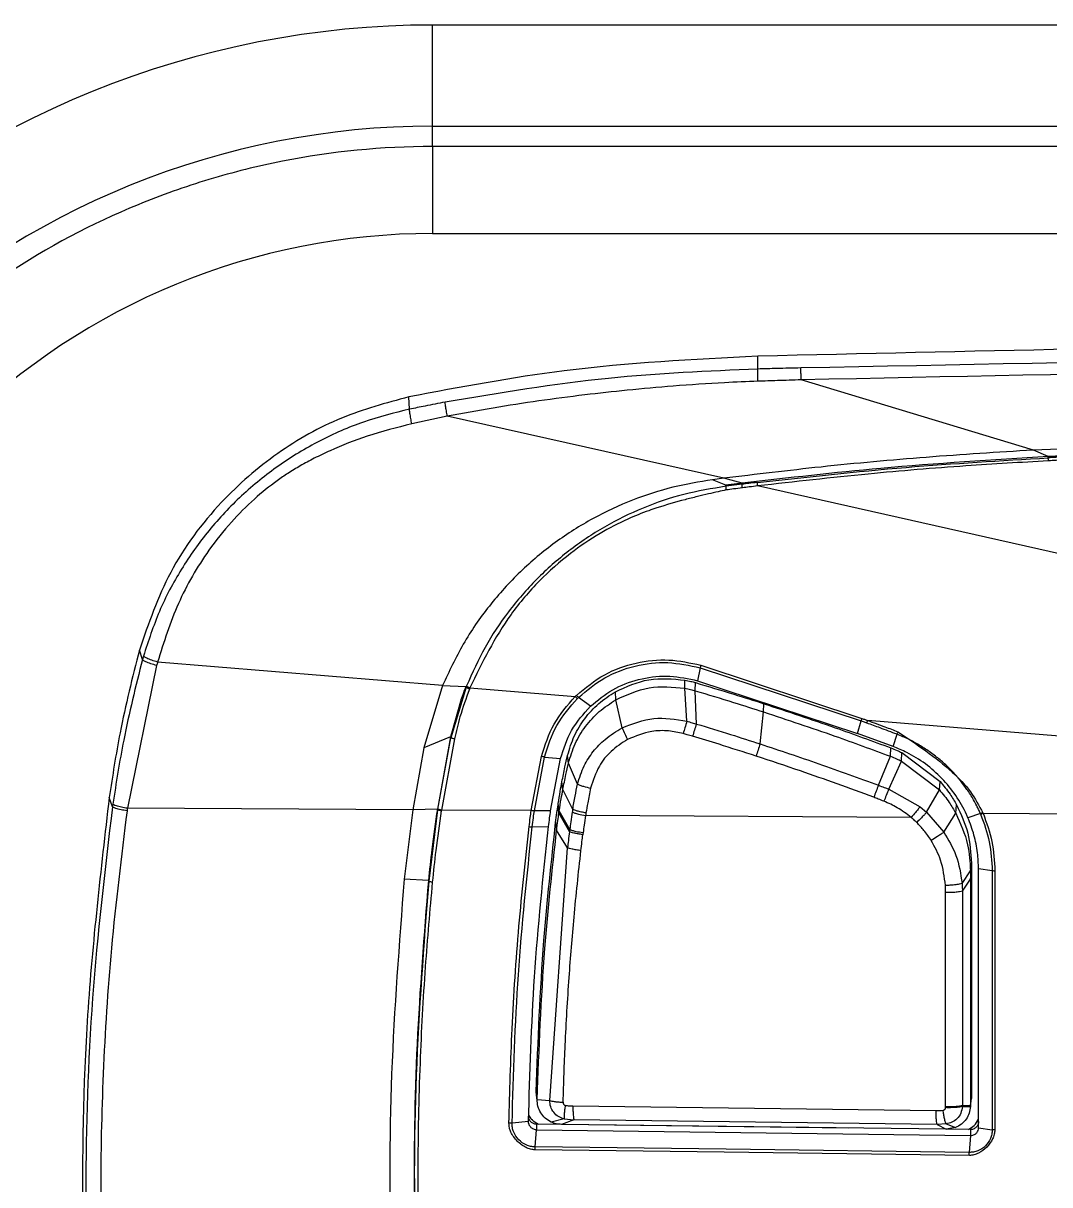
# Model space of a CAD drawing. Extents: x 409 to 498, y 628 to 778.
# Drawn here: x 448.057 to 450.586, y 648.216 to 651.077 of the extents above; entities that cross this region are included whole.
import ezdxf

# ---------------------------------------------------------------- set-up
doc = ezdxf.new("R2010")
doc.units = 0
doc.header["$MEASUREMENT"] = 0
doc.layers.add('1', color=4, linetype='Continuous')
doc.layers.add('GEOMETRY', color=4, linetype='Continuous', lineweight=25)

# ---------------------------------------------------------------- blocks, each defined once
blk = doc.blocks.new('2026_PULSE')
at = {"layer": 'GEOMETRY'}
for p, q in [((48.9714, 6.1118), (40.4886, 6.1118)), ((40.4886, 5.8628), (40.4886, 6.1118)), ((40.4886, 5.8628), (48.9714, 5.8628)), ((40.4886, 5.8126), (40.4886, 5.8628)), ((48.9714, 5.8126), (40.4886, 5.8126)), ((40.4886, 5.8126), (40.4886, 5.5983)), ((40.4886, 5.5983), (48.9714, 5.5983)), ((41.2901, 5.2647), (41.2898, 5.2964)), ((41.9688, 5.065), (41.3967, 5.238)), ((40.4318, 5.1657), (40.4301, 5.196)), ((40.5249, 5.1486), (40.4376, 5.1296)), ((41.2058, 4.9956), (40.5249, 5.1486)), ((42.3291, 5.0782), (41.9688, 5.065)), ((42.0056, 5.049), (41.9688, 5.065)), ((42.0056, 5.046), (42.0056, 5.049)), ((41.2058, 4.9956), (41.1785, 4.9921)), ((41.2115, 4.9785), (41.1785, 4.9921)), ((41.2512, 4.9835), (41.2058, 4.9956)), ((41.2512, 4.9834), (41.2115, 4.9785)), ((41.2116, 4.976), (41.2115, 4.9785)), ((41.2513, 4.9809), (41.2116, 4.976)), ((41.2513, 4.9809), (41.2512, 4.9834)), ((42.4669, 4.7121), (41.2895, 4.9767)), ((39.7739, 4.5492), (39.7661, 4.5727)), ((39.8088, 4.5346), (39.7367, 4.183)), ((40.5134, 4.4851), (39.8111, 4.5429)), ((41.1479, 4.5288), (41.141, 4.4971)), ((41.1479, 4.5288), (41.5444, 4.3979)), ((41.1496, 4.5353), (41.5465, 4.4042)), ((41.1099, 4.4786), (41.1103, 4.4986)), ((41.1332, 4.4994), (41.141, 4.4971)), ((41.1355, 4.4724), (41.1361, 4.4924)), ((41.141, 4.4971), (41.5355, 4.3674)), ((40.5134, 4.4851), (40.4667, 4.3319)), ((40.5134, 4.4851), (40.5705, 4.4829)), ((40.5711, 4.481), (40.5336, 4.3568)), ((40.5705, 4.4829), (40.5711, 4.481)), ((40.5808, 4.4796), (40.84, 4.4583)), ((40.94, 4.4501), (40.9389, 4.4698)), ((41.1152, 4.3974), (41.1099, 4.4786)), ((41.1387, 4.3904), (41.1355, 4.4724)), ((40.5571, 4.4463), (40.5349, 4.3672)), ((40.8456, 4.4533), (40.8483, 4.456)), ((40.8775, 4.4341), (40.8482, 4.456)), ((40.9558, 4.381), (40.94, 4.4501)), ((41.3042, 4.4201), (41.3049, 4.4404)), ((41.2959, 4.3414), (41.3042, 4.4201)), ((41.5355, 4.3674), (41.5444, 4.3979)), ((42.1227, 4.3528), (41.5606, 4.399)), ((40.533, 4.3586), (40.4667, 4.3319)), ((40.533, 4.3586), (40.5004, 4.181)), ((40.5013, 4.1811), (40.5336, 4.3568)), ((40.5425, 4.3537), (40.5102, 4.1784)), ((40.5336, 4.3568), (40.533, 4.3586)), ((41.6237, 4.335), (41.5355, 4.3674)), ((41.6237, 4.335), (41.633, 4.3652)), ((40.4667, 4.3319), (40.4397, 4.1788)), ((41.6168, 4.3109), (41.6176, 4.3317)), ((41.6437, 4.2992), (41.6447, 4.32)), ((41.6447, 4.32), (41.739, 4.2489)), ((40.7317, 4.1771), (40.7572, 4.3105)), ((40.7394, 4.177), (40.7646, 4.3092)), ((40.7646, 4.3092), (40.804, 4.3052)), ((40.7794, 4.1764), (40.804, 4.3052)), ((40.8235, 4.2943), (40.8213, 4.3131)), ((40.8457, 4.2427), (40.8235, 4.2943)), ((41.5873, 4.2396), (41.6168, 4.3109)), ((41.6129, 4.23), (41.6437, 4.2992)), ((41.6437, 4.2992), (41.7372, 4.2284)), ((40.8096, 4.2293), (40.8074, 4.2481)), ((41.7372, 4.2284), (41.739, 4.2489)), ((39.6999, 4.1869), (39.6919, 4.2094)), ((40.8339, 4.1802), (40.8096, 4.2293)), ((41.6129, 4.23), (41.6898, 4.1867)), ((41.7059, 4.1731), (41.7372, 4.2284)), ((40.4397, 4.1788), (39.7367, 4.183)), ((40.4397, 4.1788), (40.4186, 4.0086)), ((40.5004, 4.181), (40.4397, 4.1788)), ((40.501, 4.1793), (40.479, 4.0033)), ((40.501, 4.1793), (40.5004, 4.181)), ((40.5013, 4.1811), (40.501, 4.1793)), ((40.7317, 4.1771), (40.5102, 4.1784)), ((40.7794, 4.1764), (40.7394, 4.177)), ((40.7998, 4.1711), (40.7977, 4.1913)), ((40.8006, 4.1767), (40.7981, 4.1944)), ((40.8266, 4.1306), (40.8006, 4.1767)), ((41.6898, 4.1867), (41.7059, 4.1731)), ((41.7776, 4.1709), (41.7797, 4.1911)), ((40.7918, 4.148), (40.7942, 4.1291)), ((40.7998, 4.1711), (40.8259, 4.1253)), ((41.6678, 4.1603), (40.8656, 4.165)), ((41.7059, 4.1731), (41.7484, 4.124)), ((41.7484, 4.124), (41.7776, 4.1709)), ((41.8382, 4.1697), (41.8076, 4.1598)), ((41.8449, 4.1705), (42.082, 4.1691)), ((40.7342, 4.1374), (40.7743, 4.1378)), ((40.8211, 4.0858), (40.7942, 4.1291)), ((40.8266, 4.1306), (40.8259, 4.1253)), ((40.7771, 3.4634), (40.8211, 4.0858)), ((41.8138, 4.0287), (41.8162, 4.0481)), ((41.8162, 4.0481), (41.8162, 4.0276)), ((41.8675, 4.0288), (41.8338, 4.0335)), ((41.8338, 3.3963), (41.8338, 4.0335)), ((40.4784, 4.0049), (40.4186, 4.0086)), ((40.479, 4.0033), (40.4784, 4.0049)), ((41.7932, 3.9978), (41.8138, 4.0287)), ((41.794, 3.9788), (41.8138, 4.0082)), ((41.8138, 4.0287), (41.8138, 4.0082)), ((41.8138, 4.0082), (41.8162, 4.0276)), ((41.8162, 4.0276), (41.8163, 3.4709)), ((41.8675, 4.0288), (41.8675, 3.3912)), ((41.874, 4.0284), (41.874, 3.3908)), ((41.7525, 3.4473), (41.7525, 3.9754)), ((40.7462, 3.4661), (40.7438, 3.4855)), ((40.7448, 3.4763), (40.7438, 3.4855)), ((40.7442, 3.4765), (40.7467, 3.457)), ((40.7462, 3.4661), (40.7771, 3.4634)), ((41.8138, 3.4509), (41.8163, 3.4709)), ((41.8138, 3.4486), (41.8163, 3.4684)), ((41.8163, 3.4709), (41.8163, 3.4684)), ((40.8344, 3.4498), (41.7291, 3.4384)), ((41.7525, 3.4457), (41.7525, 3.4473)), ((41.794, 3.4509), (41.7939, 3.4486)), ((41.7939, 3.4486), (41.8138, 3.4486)), ((41.794, 3.4509), (41.8138, 3.4509)), ((41.8138, 3.4509), (41.8138, 3.4486)), ((40.7249, 3.4119), (40.6845, 3.4075)), ((41.5124, 3.3954), (40.7449, 3.4047)), ((40.7449, 3.4047), (40.7449, 3.391)), ((40.8127, 3.418), (40.7807, 3.4102)), ((40.8368, 3.4159), (40.8061, 3.4044)), ((41.7538, 3.3923), (40.8061, 3.4044)), ((40.8127, 3.418), (40.8368, 3.4159)), ((41.7318, 3.4045), (40.8368, 3.4159)), ((41.754, 3.4055), (41.7319, 3.4045)), ((41.7319, 3.4045), (41.7538, 3.3923)), ((41.754, 3.4055), (41.7767, 3.3966)), ((40.7415, 3.3492), (40.7449, 3.391)), ((40.7449, 3.391), (41.8138, 3.3773)), ((41.7767, 3.3966), (41.7538, 3.3923)), ((41.8138, 3.3917), (41.7546, 3.3924)), ((41.8138, 3.3773), (41.8104, 3.3355)), ((41.8138, 3.3917), (41.8138, 3.3773)), ((41.8338, 3.3963), (41.8675, 3.3912))]:
    blk.add_line(p, q, dxfattribs=at)
at = {"layer": 'GEOMETRY', "flags": 128}
for points in [[(40.5102, 4.1784), (40.5101, 4.1774), (40.51, 4.1766)], [(41.8442, 4.172), (41.8446, 4.1712), (41.8449, 4.1705)], [(41.8104, 3.3355), (41.2118, 3.3431), (40.7415, 3.3492)], [(41.8113, 3.328), (41.2073, 3.3358), (40.7413, 3.3418)]]:
    blk.add_lwpolyline(points, dxfattribs=at)
at = {"layer": 'GEOMETRY'}
for centre, radius, start, end in [((40.4926, 3.8866), 3, 90, 134.2002), ((40.4886, 3.8827), 2.2291, 90, 134.2), ((40.4886, 3.8827), 1.98, 90, 134.2), ((41.7179, 4.1903), 0.6128, 160.9342, 163.8878), ((41.9135, 4.1136), 0.6583, 159.7608, 162.5171), ((42.3036, 3.9443), 0.7748, 157.6022, 159.9583)]:
    blk.add_arc(centre, radius, start, end, dxfattribs=at)
blk.add_ellipse((40.4886, 3.938), major_axis=(0, 1.6604), ratio=0.999924, start_param=0, end_param=0.780046, dxfattribs=at)
for points, knots in [([(40.4886, 5.8126), (40.3637, 5.8126), (40.2404, 5.8004), (40.0883, 5.7704), (40.058, 5.7636), (39.9975, 5.7486), (39.9674, 5.7403), (39.8781, 5.7134), (39.8199, 5.6927), (39.649, 5.6225), (39.5401, 5.565), (39.4105, 5.4793), (39.3849, 5.4615), (39.3347, 5.4247), (39.3102, 5.4058), (39.2379, 5.3472), (39.1916, 5.3058), (39.1473, 5.262)], [0, 0, 0, 0, 0.25, 0.25, 0.3125, 0.3125, 0.375, 0.375, 0.5, 0.5, 0.75, 0.75, 0.8125, 0.8125, 0.875, 0.875, 1, 1, 1, 1]), ([(48.3378, 5.2964), (47.6785, 5.3107), (46.3637, 5.3393), (44.5325, 5.3449), (42.8424, 5.3315), (41.8081, 5.3081), (41.2898, 5.2964)], [0, 0, 0, 0, 0.280654, 0.559718, 0.779346, 1, 1, 1, 1]), ([(41.2898, 5.2964), (41.1303, 5.2883), (40.8414, 5.2736), (40.5573, 5.22), (40.4301, 5.196)], [0, 0, 0, 0, 0.552177, 1, 1, 1, 1]), ([(48.2316, 5.2672), (47.4721, 5.2824), (45.9533, 5.3129), (43.6743, 5.3129), (42.1555, 5.2824), (41.3961, 5.2672)], [0, 0, 0, 0, 0.333334, 0.666666, 1, 1, 1, 1]), ([(41.2901, 5.2647), (41.1672, 5.2593), (40.9086, 5.2481), (40.6534, 5.2054), (40.5194, 5.183)], [0, 0, 0, 0, 0.47518, 1, 1, 1, 1]), ([(41.2904, 5.2344), (41.2903, 5.2384), (41.2902, 5.2466), (41.29, 5.2558), (41.29, 5.262), (41.29, 5.2638), (41.2901, 5.2647)], [0, 0, 0, 0, 0.27132, 0.55689, 0.782189, 1, 1, 1, 1]), ([(41.3961, 5.2673), (41.3763, 5.2668), (41.3409, 5.2659), (41.3056, 5.2651), (41.2901, 5.2647)], [0, 0, 0, 0, 0.559975, 1, 1, 1, 1]), ([(41.3967, 5.238), (41.3966, 5.2419), (41.3964, 5.2498), (41.3962, 5.2587), (41.3961, 5.2646), (41.3961, 5.2664), (41.3961, 5.2672)], [0, 0, 0, 0, 0.275583, 0.561777, 0.785281, 1, 1, 1, 1]), ([(48.231, 5.238), (47.5024, 5.2532), (46.3635, 5.277), (44.8138, 5.2823), (43.2642, 5.277), (42.1252, 5.2532), (41.3967, 5.238)], [0, 0, 0, 0, 0.319834, 0.5, 0.680165, 1, 1, 1, 1]), ([(41.3967, 5.238), (41.3771, 5.2373), (41.3417, 5.2361), (41.3063, 5.235), (41.2904, 5.2344)], [0, 0, 0, 0, 0.551163, 1, 1, 1, 1]), ([(41.2904, 5.2344), (41.263, 5.2334), (41.1933, 5.2306), (41.0858, 5.2233), (40.9709, 5.213), (40.8605, 5.2009), (40.7503, 5.1863), (40.6374, 5.169), (40.5624, 5.1554), (40.5249, 5.1486)], [0, 0, 0, 0, 0.106676, 0.27149, 0.418982, 0.555573, 0.703476, 0.851573, 1, 1, 1, 1]), ([(40.4301, 5.196), (40.374, 5.1809), (40.2598, 5.15), (40.1025, 5.0606), (39.9567, 4.9342), (39.8347, 4.7704), (39.7887, 4.6378), (39.7661, 4.5727)], [0, 0, 0, 0, 0.18075, 0.368595, 0.559808, 0.783697, 1, 1, 1, 1]), ([(40.5194, 5.183), (40.503, 5.1798), (40.4738, 5.1743), (40.4446, 5.1683), (40.4318, 5.1657)], [0, 0, 0, 0, 0.559817, 1, 1, 1, 1]), ([(40.5249, 5.1486), (40.5241, 5.1531), (40.5224, 5.1623), (40.5207, 5.1729), (40.5196, 5.1801), (40.5195, 5.182), (40.5194, 5.183)], [0, 0, 0, 0, 0.275145, 0.56335, 0.787514, 1, 1, 1, 1]), ([(40.4318, 5.1657), (40.3936, 5.1562), (40.3172, 5.1372), (40.209, 5.0894), (40.108, 5.0286), (40.0164, 4.9544), (39.9357, 4.8688), (39.8678, 4.7729), (39.8125, 4.6691), (39.7884, 4.5949), (39.7763, 4.5578)], [0, 0, 0, 0, 0.1249736, 0.249962, 0.3749416, 0.4999466, 0.624963, 0.7499711, 0.8749714, 1, 1, 1, 1]), ([(40.4376, 5.1296), (40.4367, 5.1342), (40.4348, 5.1437), (40.4329, 5.1549), (40.4319, 5.1625), (40.4318, 5.1647), (40.4318, 5.1657)], [0, 0, 0, 0, 0.269419, 0.556848, 0.783487, 1, 1, 1, 1]), ([(40.4376, 5.1296), (40.4006, 5.1203), (40.3319, 5.103), (40.2524, 5.0716), (40.1981, 5.0457), (40.1635, 5.0269), (40.1331, 5.0085), (40.0947, 4.9823), (40.0468, 4.9437), (39.9896, 4.8868), (39.9235, 4.8027), (39.8568, 4.6886), (39.8264, 4.5917), (39.8111, 4.5429)], [0, 0, 0, 0, 0.125407, 0.233242, 0.280715, 0.323949, 0.362995, 0.397906, 0.477419, 0.565962, 0.663957, 0.830667, 1, 1, 1, 1]), ([(41.9688, 5.065), (41.8808, 5.0595), (41.7062, 5.0485), (41.4518, 5.0252), (41.2857, 5.0052), (41.2058, 4.9956)], [0, 0, 0, 0, 0.34486, 0.684642, 1, 1, 1, 1]), ([(42.0056, 5.049), (41.8679, 5.0406), (41.6158, 5.0253), (41.365, 4.9965), (41.2512, 4.9835)], [0, 0, 0, 0, 0.545922, 1, 1, 1, 1]), ([(41.2888, 4.9854), (41.4108, 4.9988), (41.6492, 5.025), (41.8887, 5.0391), (42.0056, 5.046)], [0, 0, 0, 0, 0.511879, 1, 1, 1, 1]), ([(42.006, 5.0385), (41.9382, 5.0346), (41.7901, 5.026), (41.5511, 5.0063), (41.3803, 4.987), (41.2895, 4.9767)], [0, 0, 0, 0, 0.283135, 0.618667, 1, 1, 1, 1]), ([(42.3295, 5.0602), (42.269, 5.0589), (42.161, 5.0565), (42.0531, 5.0513), (42.0056, 5.049)], [0, 0, 0, 0, 0.559592, 1, 1, 1, 1]), ([(42.0485, 5.0481), (42.0405, 5.0477), (42.0262, 5.047), (42.0119, 5.0463), (42.0056, 5.046)], [0, 0, 0, 0, 0.560002, 1, 1, 1, 1]), ([(42.006, 5.0385), (42.0059, 5.0395), (42.0058, 5.0415), (42.0057, 5.0438), (42.0057, 5.0453), (42.0056, 5.0458), (42.0056, 5.046)], [0, 0, 0, 0, 0.271198, 0.55661, 0.781925, 1, 1, 1, 1]), ([(42.0489, 5.0407), (42.0409, 5.0403), (42.0266, 5.0396), (42.0123, 5.0389), (42.006, 5.0385)], [0, 0, 0, 0, 0.556852, 1, 1, 1, 1]), ([(41.1785, 4.9921), (41.1457, 4.9866), (41.0786, 4.9755), (40.9796, 4.9432), (40.8821, 4.898), (40.7888, 4.8389), (40.7027, 4.7666), (40.6265, 4.6824), (40.5613, 4.5885), (40.5293, 4.5196), (40.5134, 4.4851)], [0, 0, 0, 0, 0.113419, 0.231879, 0.354519, 0.480412, 0.60877, 0.738733, 0.869479, 1, 1, 1, 1]), ([(41.252, 4.972), (41.2518, 4.9732), (41.2516, 4.9755), (41.2513, 4.9783), (41.2512, 4.9801), (41.2512, 4.9806), (41.2513, 4.9809)], [0, 0, 0, 0, 0.274101, 0.562361, 0.787018, 1, 1, 1, 1]), ([(41.2888, 4.9854), (41.2818, 4.9846), (41.2693, 4.9831), (41.2568, 4.9816), (41.2513, 4.9809)], [0, 0, 0, 0, 0.559979, 1, 1, 1, 1]), ([(41.2895, 4.9767), (41.2894, 4.9779), (41.2891, 4.9802), (41.2889, 4.9829), (41.2888, 4.9847), (41.2888, 4.9852), (41.2888, 4.9854)], [0, 0, 0, 0, 0.274431, 0.562443, 0.786891, 1, 1, 1, 1]), ([(41.2116, 4.976), (41.1767, 4.9702), (41.1069, 4.9587), (41.0062, 4.9241), (40.9109, 4.8774), (40.8228, 4.8184), (40.7433, 4.7484), (40.6742, 4.6684), (40.6154, 4.5805), (40.5867, 4.5164), (40.5724, 4.4843)], [0, 0, 0, 0, 0.124976, 0.249947, 0.374921, 0.499959, 0.624974, 0.749961, 0.874969, 1, 1, 1, 1]), ([(41.2123, 4.9669), (41.2056, 4.9654), (41.1909, 4.9621), (41.1671, 4.9568), (41.1399, 4.9503), (41.0974, 4.9397), (41.0575, 4.928), (41.0104, 4.9122), (40.9628, 4.8931), (40.8973, 4.8591), (40.8233, 4.8091), (40.7486, 4.743), (40.6804, 4.6629), (40.6258, 4.5727), (40.5958, 4.5106), (40.5808, 4.4796)], [0, 0, 0, 0, 0.024822, 0.0538644, 0.0871182, 0.1245696, 0.2106766, 0.2356757, 0.3024374, 0.3941995, 0.499364, 0.6218619, 0.7514166, 0.8758117, 1, 1, 1, 1]), ([(41.2123, 4.9669), (41.2122, 4.9681), (41.2119, 4.9705), (41.2117, 4.9733), (41.2116, 4.9752), (41.2116, 4.9757), (41.2116, 4.976)], [0, 0, 0, 0, 0.269296, 0.556612, 0.783281, 1, 1, 1, 1]), ([(41.252, 4.972), (41.2447, 4.9711), (41.2315, 4.9694), (41.2183, 4.9677), (41.2123, 4.9669)], [0, 0, 0, 0, 0.549455, 1, 1, 1, 1]), ([(41.2895, 4.9767), (41.2826, 4.9759), (41.2701, 4.9743), (41.2576, 4.9727), (41.252, 4.972)], [0, 0, 0, 0, 0.547778, 1, 1, 1, 1]), ([(39.7661, 4.5727), (39.749, 4.5049), (39.7188, 4.3849), (39.7001, 4.2626), (39.6919, 4.2094)], [0, 0, 0, 0, 0.564636, 1, 1, 1, 1]), ([(39.7739, 4.5492), (39.7573, 4.4833), (39.7276, 4.3657), (39.709, 4.2459), (39.7008, 4.1932)], [0, 0, 0, 0, 0.559991, 1, 1, 1, 1]), ([(39.7763, 4.5578), (39.7758, 4.5562), (39.775, 4.5533), (39.7742, 4.5504), (39.7739, 4.5492)], [0, 0, 0, 0, 0.559998, 1, 1, 1, 1]), ([(39.8088, 4.5346), (39.8039, 4.5361), (39.7937, 4.5391), (39.7824, 4.5435), (39.7756, 4.547), (39.7744, 4.5485), (39.7739, 4.5492)], [0, 0, 0, 0, 0.271978, 0.561918, 0.787936, 1, 1, 1, 1]), ([(39.8111, 4.5429), (39.8062, 4.5444), (39.7961, 4.5475), (39.7848, 4.552), (39.7779, 4.5556), (39.7768, 4.5571), (39.7763, 4.5578)], [0, 0, 0, 0, 0.272031, 0.561974, 0.787967, 1, 1, 1, 1]), ([(40.8428, 4.461), (40.8652, 4.4794), (40.9088, 4.5155), (40.9888, 4.5432), (41.0706, 4.5524), (41.1234, 4.541), (41.1495, 4.5353)], [0, 0, 0, 0, 0.262957, 0.512818, 0.759313, 1, 1, 1, 1]), ([(39.8111, 4.5429), (39.8107, 4.5413), (39.8099, 4.5386), (39.8092, 4.5358), (39.8088, 4.5346)], [0, 0, 0, 0, 0.558616, 1, 1, 1, 1]), ([(40.8482, 4.4561), (40.8689, 4.4733), (40.9104, 4.5077), (40.987, 4.536), (41.0683, 4.5461), (41.1213, 4.5346), (41.1479, 4.5288)], [0, 0, 0, 0, 0.250035, 0.499983, 0.749898, 1, 1, 1, 1]), ([(41.1496, 4.5353), (41.1492, 4.5339), (41.1484, 4.5314), (41.148, 4.5296), (41.1479, 4.5288)], [0, 0, 0, 0, 0.559993, 1, 1, 1, 1]), ([(40.9389, 4.4698), (40.966, 4.4822), (41.0204, 4.5069), (41.0803, 4.5014), (41.1103, 4.4986)], [0, 0, 0, 0, 0.499808, 1, 1, 1, 1]), ([(41.1103, 4.4986), (41.1152, 4.4976), (41.1239, 4.4959), (41.1324, 4.4935), (41.1361, 4.4924)], [0, 0, 0, 0, 0.561843, 1, 1, 1, 1]), ([(41.1361, 4.4924), (41.1677, 4.483), (41.2241, 4.4661), (41.2802, 4.4483), (41.3049, 4.4404)], [0, 0, 0, 0, 0.560032, 1, 1, 1, 1]), ([(40.5795, 4.4763), (40.5712, 4.4537), (40.5564, 4.4135), (40.5467, 4.3719), (40.5425, 4.3537)], [0, 0, 0, 0, 0.56324, 1, 1, 1, 1]), ([(40.5705, 4.4829), (40.5679, 4.4761), (40.5632, 4.4639), (40.559, 4.4517), (40.5571, 4.4463)], [0, 0, 0, 0, 0.561431, 1, 1, 1, 1]), ([(40.5724, 4.4843), (40.5722, 4.4837), (40.5717, 4.4826), (40.5713, 4.4815), (40.5711, 4.481)], [0, 0, 0, 0, 0.5599992, 1, 1, 1, 1]), ([(40.5795, 4.4763), (40.5783, 4.4768), (40.5758, 4.4778), (40.5731, 4.4793), (40.5715, 4.4803), (40.5712, 4.4808), (40.5711, 4.481)], [0, 0, 0, 0, 0.2720073, 0.5619544, 0.78796, 1, 1, 1, 1]), ([(40.5724, 4.4843), (40.5726, 4.484), (40.573, 4.4835), (40.5752, 4.4821), (40.578, 4.4808), (40.5799, 4.48), (40.5808, 4.4796)], [0, 0, 0, 0, 0.272027, 0.561976, 0.787973, 1, 1, 1, 1]), ([(40.5808, 4.4796), (40.5805, 4.479), (40.5801, 4.4779), (40.5797, 4.4768), (40.5795, 4.4764)], [0, 0, 0, 0, 0.559595, 1, 1, 1, 1]), ([(40.8213, 4.3131), (40.8261, 4.3293), (40.8358, 4.3614), (40.8626, 4.4045), (40.8964, 4.4423), (40.9247, 4.4607), (40.9389, 4.4698)], [0, 0, 0, 0, 0.24996, 0.499348, 0.749893, 1, 1, 1, 1]), ([(40.94, 4.4501), (40.9669, 4.4624), (41.0209, 4.487), (41.0802, 4.4814), (41.1099, 4.4786)], [0, 0, 0, 0, 0.499808, 1, 1, 1, 1]), ([(41.1099, 4.4786), (41.1147, 4.4776), (41.1234, 4.4759), (41.1318, 4.4735), (41.1355, 4.4724)], [0, 0, 0, 0, 0.560414, 1, 1, 1, 1]), ([(41.1355, 4.4724), (41.1671, 4.4629), (41.2235, 4.446), (41.2796, 4.428), (41.3042, 4.4201)], [0, 0, 0, 0, 0.559999, 1, 1, 1, 1]), ([(40.7572, 4.3105), (40.7657, 4.338), (40.783, 4.3931), (40.821, 4.4365), (40.84, 4.4582)], [0, 0, 0, 0, 0.498855, 1, 1, 1, 1]), ([(40.7646, 4.3092), (40.773, 4.336), (40.7899, 4.3898), (40.827, 4.4322), (40.8455, 4.4534)], [0, 0, 0, 0, 0.499845, 1, 1, 1, 1]), ([(40.804, 4.3052), (40.8116, 4.3292), (40.8268, 4.3775), (40.8605, 4.4151), (40.8775, 4.4341)], [0, 0, 0, 0, 0.4958605, 1, 1, 1, 1]), ([(40.8235, 4.2943), (40.8283, 4.3103), (40.8379, 4.3423), (40.8644, 4.3852), (40.898, 4.4226), (40.926, 4.4409), (40.94, 4.4501)], [0, 0, 0, 0, 0.249999, 0.500014, 0.750013, 1, 1, 1, 1]), ([(40.8399, 4.4583), (40.8411, 4.4572), (40.8431, 4.4552), (40.8448, 4.4539), (40.8455, 4.4533)], [0, 0, 0, 0, 0.560003, 1, 1, 1, 1]), ([(40.84, 4.4582), (40.8405, 4.4587), (40.8415, 4.4596), (40.8424, 4.4605), (40.8428, 4.4609)], [0, 0, 0, 0, 0.5598948, 1, 1, 1, 1]), ([(40.8483, 4.456), (40.8474, 4.4568), (40.8457, 4.4582), (40.8437, 4.4602), (40.8428, 4.4611)], [0, 0, 0, 0, 0.559999, 1, 1, 1, 1]), ([(41.3049, 4.4404), (41.3636, 4.4211), (41.4684, 4.3866), (41.572, 4.3485), (41.6176, 4.3317)], [0, 0, 0, 0, 0.560037, 1, 1, 1, 1]), ([(40.9558, 4.381), (40.9814, 4.391), (41.0327, 4.4112), (41.0876, 4.402), (41.1152, 4.3974)], [0, 0, 0, 0, 0.497611, 1, 1, 1, 1]), ([(41.3042, 4.4201), (41.3629, 4.4007), (41.4677, 4.366), (41.5712, 4.3277), (41.6168, 4.3109)], [0, 0, 0, 0, 0.559998, 1, 1, 1, 1]), ([(40.8457, 4.2427), (40.8505, 4.258), (40.8594, 4.2865), (40.8837, 4.3232), (40.9144, 4.3562), (40.9412, 4.3722), (40.9558, 4.381)], [0, 0, 0, 0, 0.263034, 0.4914876, 0.7215604, 1, 1, 1, 1]), ([(40.9558, 4.381), (40.9577, 4.3761), (40.9612, 4.3675), (40.9666, 4.357), (40.969, 4.3524)], [0, 0, 0, 0, 0.5599995, 1, 1, 1, 1]), ([(41.1152, 4.3974), (41.1135, 4.3922), (41.1106, 4.383), (41.1075, 4.3719), (41.1061, 4.367)], [0, 0, 0, 0, 0.56, 1, 1, 1, 1]), ([(41.1152, 4.3974), (41.1195, 4.3961), (41.1274, 4.3938), (41.1353, 4.3915), (41.1387, 4.3904)], [0, 0, 0, 0, 0.559031, 1, 1, 1, 1]), ([(41.1387, 4.3904), (41.1669, 4.3819), (41.2194, 4.366), (41.2716, 4.3492), (41.2959, 4.3414)], [0, 0, 0, 0, 0.535465, 1, 1, 1, 1]), ([(41.5444, 4.3979), (41.5447, 4.3989), (41.5453, 4.4007), (41.5461, 4.4031), (41.5465, 4.4042)], [0, 0, 0, 0, 0.559747, 1, 1, 1, 1]), ([(41.5586, 4.3928), (41.5559, 4.3937), (41.5512, 4.3954), (41.5465, 4.3972), (41.5444, 4.3979)], [0, 0, 0, 0, 0.560594, 1, 1, 1, 1]), ([(41.5465, 4.4042), (41.5491, 4.4032), (41.5538, 4.4015), (41.5586, 4.3998), (41.5606, 4.399)], [0, 0, 0, 0, 0.559803, 1, 1, 1, 1]), ([(41.5586, 4.3928), (41.5589, 4.3938), (41.5594, 4.3955), (41.5603, 4.398), (41.5606, 4.399)], [0, 0, 0, 0, 0.559979, 1, 1, 1, 1]), ([(41.633, 4.3652), (41.6191, 4.3704), (41.5943, 4.3797), (41.5694, 4.3888), (41.5586, 4.3928)], [0, 0, 0, 0, 0.563034, 1, 1, 1, 1]), ([(41.5606, 4.399), (41.5747, 4.3939), (41.5996, 4.3848), (41.6244, 4.3755), (41.6352, 4.3714)], [0, 0, 0, 0, 0.567113, 1, 1, 1, 1]), ([(40.5349, 4.3672), (40.5345, 4.3656), (40.5339, 4.3627), (40.5333, 4.3598), (40.533, 4.3586)], [0, 0, 0, 0, 0.560914, 1, 1, 1, 1]), ([(40.5425, 4.3537), (40.5412, 4.354), (40.5386, 4.3546), (40.5358, 4.3555), (40.534, 4.3563), (40.5337, 4.3567), (40.5336, 4.3568)], [0, 0, 0, 0, 0.27199, 0.561939, 0.787952, 1, 1, 1, 1]), ([(40.969, 4.3524), (40.9549, 4.3434), (40.9277, 4.3259), (40.8947, 4.2847), (40.884, 4.2512), (40.8781, 4.2325)], [0, 0, 0, 0, 0.323697, 0.623628, 1, 1, 1, 1]), ([(41.1061, 4.367), (41.0942, 4.3696), (41.0686, 4.3751), (41.0209, 4.3736), (40.9885, 4.3604), (40.969, 4.3524)], [0, 0, 0, 0, 0.258122, 0.555312, 1, 1, 1, 1]), ([(41.1292, 4.3603), (41.1249, 4.3616), (41.1172, 4.3639), (41.1095, 4.366), (41.1061, 4.367)], [0, 0, 0, 0, 0.561035, 1, 1, 1, 1]), ([(41.2857, 4.3114), (41.2552, 4.3212), (41.2032, 4.3379), (41.1509, 4.3538), (41.1292, 4.3603)], [0, 0, 0, 0, 0.584533, 1, 1, 1, 1]), ([(41.633, 4.3652), (41.6333, 4.3662), (41.6339, 4.3679), (41.6348, 4.3704), (41.6352, 4.3714)], [0, 0, 0, 0, 0.559981, 1, 1, 1, 1]), ([(41.8382, 4.1697), (41.8368, 4.1731), (41.834, 4.1796), (41.8285, 4.1909), (41.8195, 4.2078), (41.7982, 4.2415), (41.7693, 4.2756), (41.7364, 4.3048), (41.7126, 4.3229), (41.6874, 4.339), (41.661, 4.3535), (41.6424, 4.3613), (41.633, 4.3652)], [0, 0, 0, 0, 0.037471, 0.073002, 0.130161, 0.235563, 0.484324, 0.586947, 0.689662, 0.792361, 0.894925, 1, 1, 1, 1]), ([(41.6352, 4.3714), (41.6815, 4.3404), (41.7461, 4.2971), (41.8151, 4.2266), (41.8349, 4.1896), (41.8442, 4.172)], [0, 0, 0, 0, 0.570459, 0.796297, 1, 1, 1, 1]), ([(41.2959, 4.3414), (41.3442, 4.3254), (41.4419, 4.293), (41.5384, 4.2575), (41.5873, 4.2396)], [0, 0, 0, 0, 0.494312, 1, 1, 1, 1]), ([(41.6176, 4.3317), (41.6227, 4.3297), (41.6319, 4.3261), (41.6408, 4.3219), (41.6447, 4.32)], [0, 0, 0, 0, 0.558741, 1, 1, 1, 1]), ([(41.8076, 4.1598), (41.8065, 4.1624), (41.7908, 4.1977), (41.7475, 4.2602), (41.6791, 4.3119), (41.6348, 4.3303), (41.6237, 4.335)], [0, 0, 0, 0, 0.032489, 0.446518, 0.860694, 1, 1, 1, 1]), ([(40.7646, 4.3092), (40.7634, 4.3093), (40.7611, 4.3096), (40.7584, 4.3103), (40.7572, 4.3105)], [0, 0, 0, 0, 0.560003, 1, 1, 1, 1]), ([(40.8074, 4.2481), (40.8098, 4.2603), (40.814, 4.2821), (40.8191, 4.3037), (40.8213, 4.3131)], [0, 0, 0, 0, 0.560023, 1, 1, 1, 1]), ([(40.8096, 4.2293), (40.812, 4.2415), (40.8163, 4.2632), (40.8213, 4.2848), (40.8235, 4.2943)], [0, 0, 0, 0, 0.559999, 1, 1, 1, 1]), ([(41.5758, 4.2099), (41.5156, 4.232), (41.4194, 4.2673), (41.3221, 4.2994), (41.2857, 4.3114)], [0, 0, 0, 0, 0.625673, 1, 1, 1, 1]), ([(41.6168, 4.3109), (41.6219, 4.3089), (41.631, 4.3053), (41.6398, 4.3011), (41.6437, 4.2992)], [0, 0, 0, 0, 0.559678, 1, 1, 1, 1]), ([(40.7981, 4.1944), (40.7997, 4.2044), (40.8026, 4.2224), (40.8059, 4.2403), (40.8074, 4.2481)], [0, 0, 0, 0, 0.560265, 1, 1, 1, 1]), ([(40.8339, 4.1802), (40.8358, 4.1911), (40.8394, 4.2121), (40.8436, 4.2328), (40.8457, 4.2427)], [0, 0, 0, 0, 0.5244388, 1, 1, 1, 1]), ([(40.8457, 4.2427), (40.8475, 4.2419), (40.8512, 4.2401), (40.862, 4.2364), (40.8721, 4.234), (40.8781, 4.2325)], [0, 0, 0, 0, 0.276309, 0.562836, 1, 1, 1, 1]), ([(41.5873, 4.2396), (41.5921, 4.2378), (41.6006, 4.2346), (41.6091, 4.2314), (41.6129, 4.23)], [0, 0, 0, 0, 0.559026, 1, 1, 1, 1]), ([(41.739, 4.2489), (41.7475, 4.2387), (41.7627, 4.2206), (41.7745, 4.2001), (41.7797, 4.1911)], [0, 0, 0, 0, 0.5600314, 1, 1, 1, 1]), ([(39.6919, 4.2094), (39.6712, 4.0312), (39.6302, 3.6796), (39.6221, 3.1872), (39.6412, 2.7334), (39.6749, 2.4558), (39.6919, 2.3154)], [0, 0, 0, 0, 0.283158, 0.558604, 0.776831, 1, 1, 1, 1]), ([(40.8006, 4.1767), (40.8022, 4.1865), (40.8049, 4.2041), (40.8082, 4.2216), (40.8096, 4.2293)], [0, 0, 0, 0, 0.559997, 1, 1, 1, 1]), ([(40.8781, 4.2325), (40.8756, 4.2204), (40.8715, 4.2001), (40.868, 4.1797), (40.8666, 4.1714)], [0, 0, 0, 0, 0.595569, 1, 1, 1, 1]), ([(41.6007, 4.2003), (41.596, 4.2021), (41.5877, 4.2053), (41.5794, 4.2085), (41.5758, 4.2099)], [0, 0, 0, 0, 0.560807, 1, 1, 1, 1]), ([(41.6129, 4.23), (41.6107, 4.2249), (41.6068, 4.2159), (41.6026, 4.205), (41.6007, 4.2003)], [0, 0, 0, 0, 0.559999, 1, 1, 1, 1]), ([(41.7372, 4.2284), (41.7457, 4.2182), (41.7607, 4.2002), (41.7725, 4.1798), (41.7776, 4.1709)], [0, 0, 0, 0, 0.5603271, 1, 1, 1, 1]), ([(39.6999, 4.1869), (39.6812, 4.0298), (39.6438, 3.7156), (39.6297, 3.241), (39.6438, 2.7664), (39.6812, 2.4522), (39.6999, 2.2952)], [0, 0, 0, 0, 0.250007, 0.500002, 0.749995, 1, 1, 1, 1]), ([(39.7358, 4.1767), (39.7218, 4.064), (39.6951, 3.8489), (39.6753, 3.5348), (39.6687, 3.2359), (39.6753, 2.937), (39.695, 2.6228), (39.7218, 2.4076), (39.7358, 2.2948)], [0, 0, 0, 0, 0.180491, 0.34435, 0.499891, 0.655456, 0.819386, 1, 1, 1, 1]), ([(39.7008, 4.1932), (39.7007, 4.192), (39.7004, 4.1899), (39.7001, 4.1878), (39.6999, 4.1868)], [0, 0, 0, 0, 0.56, 1, 1, 1, 1]), ([(39.7358, 4.1767), (39.7308, 4.1775), (39.7203, 4.1793), (39.7087, 4.1823), (39.7016, 4.1849), (39.7005, 4.1862), (39.6999, 4.1868)], [0, 0, 0, 0, 0.271989, 0.561959, 0.787978, 1, 1, 1, 1]), ([(39.7367, 4.183), (39.7317, 4.1838), (39.7212, 4.1856), (39.7096, 4.1886), (39.7025, 4.1913), (39.7014, 4.1926), (39.7008, 4.1932)], [0, 0, 0, 0, 0.272003, 0.561962, 0.787972, 1, 1, 1, 1]), ([(39.7367, 4.183), (39.7366, 4.1818), (39.7363, 4.1797), (39.736, 4.1776), (39.7358, 4.1767)], [0, 0, 0, 0, 0.560283, 1, 1, 1, 1]), ([(40.5004, 4.181), (40.4956, 4.148), (40.487, 4.0894), (40.481, 4.0306), (40.4784, 4.0049)], [0, 0, 0, 0, 0.564354, 1, 1, 1, 1]), ([(40.51, 4.1766), (40.5052, 4.144), (40.4967, 4.0857), (40.4907, 4.027), (40.488, 4.0011)], [0, 0, 0, 0, 0.558506, 1, 1, 1, 1]), ([(40.51, 4.1766), (40.5087, 4.1768), (40.5061, 4.1773), (40.5032, 4.1781), (40.5014, 4.1788), (40.5011, 4.1791), (40.501, 4.1793)], [0, 0, 0, 0, 0.272005, 0.561967, 0.787976, 1, 1, 1, 1]), ([(40.5102, 4.1784), (40.509, 4.1787), (40.5064, 4.1791), (40.5035, 4.1799), (40.5017, 4.1806), (40.5014, 4.181), (40.5013, 4.1811)], [0, 0, 0, 0, 0.271964, 0.5618799, 0.787899, 1, 1, 1, 1]), ([(40.7265, 4.1379), (40.7274, 4.1452), (40.729, 4.1583), (40.7309, 4.1714), (40.7317, 4.1771)], [0, 0, 0, 0, 0.56001, 1, 1, 1, 1]), ([(40.7394, 4.177), (40.7389, 4.177), (40.7378, 4.1769), (40.7359, 4.1769), (40.7338, 4.177), (40.7324, 4.1771), (40.7317, 4.1771)], [0, 0, 0, 0, 0.247294, 0.499997, 0.752702, 1, 1, 1, 1]), ([(40.7342, 4.1374), (40.7351, 4.1448), (40.7367, 4.158), (40.7386, 4.1712), (40.7394, 4.177)], [0, 0, 0, 0, 0.559993, 1, 1, 1, 1]), ([(40.7743, 4.1378), (40.7752, 4.145), (40.7768, 4.1579), (40.7786, 4.1708), (40.7794, 4.1764)], [0, 0, 0, 0, 0.559781, 1, 1, 1, 1]), ([(40.7918, 4.148), (40.7928, 4.1561), (40.7946, 4.1705), (40.7968, 4.185), (40.7977, 4.1913)], [0, 0, 0, 0, 0.559602, 1, 1, 1, 1]), ([(40.7977, 4.1913), (40.7978, 4.1919), (40.7979, 4.1929), (40.7981, 4.1939), (40.7981, 4.1944)], [0, 0, 0, 0, 0.56, 1, 1, 1, 1]), ([(40.7998, 4.1711), (40.7999, 4.1722), (40.8002, 4.174), (40.8005, 4.1759), (40.8006, 4.1767)], [0, 0, 0, 0, 0.56, 1, 1, 1, 1]), ([(40.8339, 4.1802), (40.8337, 4.1789), (40.8333, 4.1767), (40.833, 4.1745), (40.8328, 4.1736)], [0, 0, 0, 0, 0.559982, 1, 1, 1, 1]), ([(40.8666, 4.1714), (40.8628, 4.1721), (40.8549, 4.1736), (40.8424, 4.1767), (40.8371, 4.1789), (40.8339, 4.1802)], [0, 0, 0, 0, 0.276309, 0.562836, 1, 1, 1, 1]), ([(41.6678, 4.1603), (41.6567, 4.1688), (41.6358, 4.1848), (41.6118, 4.1954), (41.6007, 4.2003)], [0, 0, 0, 0, 0.536306, 1, 1, 1, 1]), ([(41.6898, 4.1867), (41.6882, 4.1847), (41.6848, 4.1806), (41.6772, 4.1715), (41.6714, 4.1645), (41.6678, 4.1603)], [0, 0, 0, 0, 0.277222, 0.56214, 1, 1, 1, 1]), ([(41.7797, 4.1911), (41.7903, 4.1683), (41.8115, 4.1228), (41.8147, 4.0729), (41.8162, 4.0481)], [0, 0, 0, 0, 0.500699, 1, 1, 1, 1]), ([(40.7438, 3.4855), (40.7486, 3.6095), (40.7572, 3.831), (40.7813, 4.0511), (40.7918, 4.148)], [0, 0, 0, 0, 0.559981, 1, 1, 1, 1]), ([(40.7942, 4.1291), (40.7951, 4.1369), (40.7969, 4.151), (40.7989, 4.1649), (40.7998, 4.1711)], [0, 0, 0, 0, 0.559998, 1, 1, 1, 1]), ([(40.8328, 4.1736), (40.8316, 4.1655), (40.8293, 4.1513), (40.8274, 4.1369), (40.8266, 4.1306)], [0, 0, 0, 0, 0.55999, 1, 1, 1, 1]), ([(40.8328, 4.1736), (40.8347, 4.1728), (40.8384, 4.1712), (40.8493, 4.1681), (40.8594, 4.1661), (40.8656, 4.165)], [0, 0, 0, 0, 0.276312, 0.562838, 1, 1, 1, 1]), ([(40.8656, 4.165), (40.8643, 4.1571), (40.8621, 4.1432), (40.8603, 4.1292), (40.8595, 4.123)], [0, 0, 0, 0, 0.55999, 1, 1, 1, 1]), ([(40.8666, 4.1714), (40.8664, 4.1702), (40.8661, 4.1681), (40.8657, 4.1659), (40.8656, 4.165)], [0, 0, 0, 0, 0.561208, 1, 1, 1, 1]), ([(41.6816, 4.1478), (41.6791, 4.1502), (41.6746, 4.1545), (41.6699, 4.1585), (41.6678, 4.1603)], [0, 0, 0, 0, 0.558048, 1, 1, 1, 1]), ([(41.7059, 4.1731), (41.7041, 4.1711), (41.7004, 4.1672), (41.6921, 4.1585), (41.6856, 4.1518), (41.6816, 4.1478)], [0, 0, 0, 0, 0.277078, 0.562252, 1, 1, 1, 1]), ([(41.7173, 4.1035), (41.7115, 4.1121), (41.7009, 4.1279), (41.6877, 4.1415), (41.6816, 4.1478)], [0, 0, 0, 0, 0.542129, 1, 1, 1, 1]), ([(41.7776, 4.1709), (41.7892, 4.1455), (41.8098, 4.1), (41.8126, 4.0505), (41.8138, 4.0287)], [0, 0, 0, 0, 0.559697, 1, 1, 1, 1]), ([(41.8338, 4.0335), (41.8333, 4.0469), (41.8322, 4.0749), (41.8237, 4.1176), (41.813, 4.1457), (41.8076, 4.1598)], [0, 0, 0, 0, 0.308682, 0.650875, 1, 1, 1, 1]), ([(41.8442, 4.172), (41.8431, 4.1715), (41.8408, 4.1706), (41.8391, 4.17), (41.8382, 4.1698)], [0, 0, 0, 0, 0.501002, 1, 1, 1, 1]), ([(41.8389, 4.1682), (41.8398, 4.1685), (41.8416, 4.1691), (41.8439, 4.1701), (41.8449, 4.1705)], [0, 0, 0, 0, 0.5598407, 1, 1, 1, 1]), ([(41.8389, 4.1682), (41.8472, 4.1457), (41.8639, 4.1006), (41.8663, 4.0527), (41.8675, 4.0288)], [0, 0, 0, 0, 0.499978, 1, 1, 1, 1]), ([(41.8449, 4.1705), (41.8534, 4.1475), (41.8703, 4.1015), (41.8728, 4.0528), (41.874, 4.0284)], [0, 0, 0, 0, 0.499761, 1, 1, 1, 1]), ([(40.6768, 3.4073), (40.6789, 3.4849), (40.6833, 3.6467), (40.6996, 3.8905), (40.7176, 4.0561), (40.7265, 4.1379)], [0, 0, 0, 0, 0.317675, 0.663208, 1, 1, 1, 1]), ([(40.6845, 3.4075), (40.6881, 3.5295), (40.6954, 3.7734), (40.7212, 4.016), (40.7342, 4.1374)], [0, 0, 0, 0, 0.500009, 1, 1, 1, 1]), ([(40.7249, 3.4119), (40.7284, 3.5307), (40.7356, 3.7733), (40.7612, 4.0146), (40.7743, 4.1378)], [0, 0, 0, 0, 0.489807, 1, 1, 1, 1]), ([(40.7265, 4.1379), (40.7281, 4.1377), (40.7309, 4.1374), (40.7332, 4.1374), (40.7342, 4.1374)], [0, 0, 0, 0, 0.5600051, 1, 1, 1, 1]), ([(40.7462, 3.4661), (40.751, 3.5902), (40.7596, 3.8117), (40.7836, 4.0321), (40.7942, 4.1291)], [0, 0, 0, 0, 0.559998, 1, 1, 1, 1]), ([(40.8259, 4.1253), (40.825, 4.118), (40.8234, 4.1048), (40.8218, 4.0916), (40.8211, 4.0858)], [0, 0, 0, 0, 0.560167, 1, 1, 1, 1]), ([(40.8588, 4.1179), (40.8549, 4.1185), (40.847, 4.1197), (40.8345, 4.1223), (40.8291, 4.1242), (40.8259, 4.1253)], [0, 0, 0, 0, 0.276313, 0.562834, 1, 1, 1, 1]), ([(40.8266, 4.1306), (40.8284, 4.1299), (40.8322, 4.1284), (40.8432, 4.1257), (40.8533, 4.124), (40.8595, 4.123)], [0, 0, 0, 0, 0.276312, 0.562834, 1, 1, 1, 1]), ([(40.8595, 4.123), (40.8593, 4.1221), (40.8591, 4.1204), (40.8589, 4.1187), (40.8588, 4.1179)], [0, 0, 0, 0, 0.559972, 1, 1, 1, 1]), ([(41.7484, 4.124), (41.7463, 4.1225), (41.7419, 4.1194), (41.7312, 4.1122), (41.7225, 4.1068), (41.7173, 4.1035)], [0, 0, 0, 0, 0.276499, 0.562688, 1, 1, 1, 1]), ([(41.7484, 4.124), (41.7595, 4.1054), (41.7829, 4.0661), (41.7897, 4.0213), (41.7932, 3.9978)], [0, 0, 0, 0, 0.473264, 1, 1, 1, 1]), ([(40.8541, 4.0787), (40.8549, 4.086), (40.8564, 4.0991), (40.8581, 4.1122), (40.8588, 4.1179)], [0, 0, 0, 0, 0.559841, 1, 1, 1, 1]), ([(41.7521, 3.9927), (41.7496, 4.0138), (41.7449, 4.0529), (41.726, 4.0876), (41.7173, 4.1035)], [0, 0, 0, 0, 0.540711, 1, 1, 1, 1]), ([(40.8102, 3.4591), (40.8117, 3.506), (40.8151, 3.6085), (40.8242, 3.7604), (40.8369, 3.9201), (40.8481, 4.0241), (40.8541, 4.0787)], [0, 0, 0, 0, 0.226892, 0.495031, 0.73471, 1, 1, 1, 1]), ([(40.8541, 4.0787), (40.8502, 4.0793), (40.8423, 4.0804), (40.8297, 4.0828), (40.8244, 4.0847), (40.8211, 4.0858)], [0, 0, 0, 0, 0.276327, 0.562823, 1, 1, 1, 1]), ([(40.4186, 4.0086), (40.4063, 3.8488), (40.3815, 3.5281), (40.3815, 3.0451), (40.4063, 2.7239), (40.4186, 2.5636)], [0, 0, 0, 0, 0.332135, 0.666616, 1, 1, 1, 1]), ([(40.4784, 4.0049), (40.4676, 3.8707), (40.4462, 3.6033), (40.4385, 3.1243), (40.4632, 2.7811), (40.4784, 2.5713)], [0, 0, 0, 0, 0.281226, 0.560483, 1, 1, 1, 1]), ([(41.8138, 4.0082), (41.8138, 3.9041), (41.8138, 3.7183), (41.8138, 3.5326), (41.8138, 3.4509)], [0, 0, 0, 0, 0.56, 1, 1, 1, 1]), ([(41.874, 4.0284), (41.8726, 4.0284), (41.8702, 4.0285), (41.8683, 4.0287), (41.8675, 4.0288)], [0, 0, 0, 0, 0.559996, 1, 1, 1, 1]), ([(40.479, 4.0033), (40.4667, 3.8442), (40.4421, 3.526), (40.4421, 3.0469), (40.4667, 2.7288), (40.479, 2.5697)], [0, 0, 0, 0, 0.333334, 0.666667, 1, 1, 1, 1]), ([(40.488, 4.0011), (40.4818, 3.9315), (40.4686, 3.7832), (40.4559, 3.5461), (40.4507, 3.2897), (40.4556, 3.0322), (40.4682, 2.7918), (40.4816, 2.6407), (40.488, 2.5693)], [0, 0, 0, 0, 0.146057, 0.3114009, 0.4965656, 0.6825266, 0.8500558, 1, 1, 1, 1]), ([(40.488, 4.0011), (40.4867, 4.0013), (40.4841, 4.0016), (40.4812, 4.0022), (40.4794, 4.0028), (40.4791, 4.0031), (40.479, 4.0033)], [0, 0, 0, 0, 0.272, 0.561976, 0.787991, 1, 1, 1, 1]), ([(41.7932, 3.9978), (41.7911, 3.9971), (41.7868, 3.9958), (41.7755, 3.9943), (41.7635, 3.9932), (41.7558, 3.9928), (41.7521, 3.9927)], [0, 0, 0, 0, 0.273287, 0.561651, 0.786708, 1, 1, 1, 1]), ([(41.7525, 3.9754), (41.7525, 3.9786), (41.7524, 3.9844), (41.7522, 3.9902), (41.7521, 3.9927)], [0, 0, 0, 0, 0.565013, 1, 1, 1, 1]), ([(41.794, 3.9788), (41.7919, 3.9782), (41.7877, 3.9771), (41.7763, 3.9759), (41.7641, 3.9754), (41.7563, 3.9754), (41.7525, 3.9754)], [0, 0, 0, 0, 0.27304, 0.561719, 0.786961, 1, 1, 1, 1]), ([(41.7932, 3.9978), (41.7935, 3.9943), (41.7938, 3.988), (41.794, 3.9816), (41.794, 3.9788)], [0, 0, 0, 0, 0.555669, 1, 1, 1, 1]), ([(41.794, 3.9788), (41.794, 3.92), (41.794, 3.8133), (41.794, 3.6374), (41.794, 3.5202), (41.794, 3.4509)], [0, 0, 0, 0, 0.333934, 0.6059867, 1, 1, 1, 1]), ([(40.7807, 3.4102), (40.7757, 3.4132), (40.7656, 3.419), (40.7545, 3.4327), (40.7472, 3.4487), (40.7465, 3.4603), (40.7462, 3.4661)], [0, 0, 0, 0, 0.249987, 0.499796, 0.750129, 1, 1, 1, 1]), ([(40.7771, 3.4634), (40.7787, 3.4629), (40.782, 3.4619), (40.79, 3.4606), (40.7996, 3.4596), (40.8067, 3.4592), (40.8102, 3.4591)], [0, 0, 0, 0, 0.245413, 0.499998, 0.754584, 1, 1, 1, 1]), ([(40.8127, 3.418), (40.8078, 3.4195), (40.7979, 3.4227), (40.7864, 3.4337), (40.7786, 3.4477), (40.7776, 3.4582), (40.7771, 3.4633)], [0, 0, 0, 0, 0.247626, 0.500093, 0.752654, 1, 1, 1, 1]), ([(40.8102, 3.4591), (40.8102, 3.458), (40.8103, 3.4564), (40.8111, 3.4546), (40.8121, 3.4531), (40.8135, 3.4519), (40.8148, 3.4515), (40.8153, 3.4513)], [0, 0, 0, 0, 0.31571, 0.460587, 0.603832, 0.825558, 1, 1, 1, 1]), ([(40.8153, 3.4513), (40.8148, 3.4475), (40.8138, 3.4395), (40.8128, 3.4293), (40.8124, 3.4214), (40.8126, 3.4191), (40.8127, 3.418)], [0, 0, 0, 0, 0.2435, 0.499448, 0.755604, 1, 1, 1, 1]), ([(40.8153, 3.4513), (40.8187, 3.4509), (40.825, 3.4501), (40.8313, 3.4499), (40.8344, 3.4498)], [0, 0, 0, 0, 0.523523, 1, 1, 1, 1]), ([(40.8344, 3.4498), (40.8344, 3.4458), (40.8345, 3.4377), (40.835, 3.4272), (40.8359, 3.4193), (40.8366, 3.417), (40.8369, 3.4159)], [0, 0, 0, 0, 0.24378, 0.500008, 0.756232, 1, 1, 1, 1]), ([(41.7291, 3.4384), (41.7322, 3.4384), (41.738, 3.4384), (41.7438, 3.439), (41.7465, 3.4393)], [0, 0, 0, 0, 0.529507, 1, 1, 1, 1]), ([(41.7316, 3.4045), (41.7313, 3.4056), (41.7306, 3.4078), (41.7298, 3.4158), (41.7292, 3.4262), (41.7292, 3.4344), (41.7291, 3.4384)], [0, 0, 0, 0, 0.24377, 0.499987, 0.756211, 1, 1, 1, 1]), ([(41.7465, 3.4393), (41.7472, 3.4394), (41.7485, 3.4397), (41.7502, 3.4407), (41.7514, 3.4421), (41.7523, 3.4438), (41.7524, 3.4451), (41.7525, 3.4457)], [0, 0, 0, 0, 0.221898, 0.4183114, 0.6008833, 0.8057251, 1, 1, 1, 1]), ([(41.754, 3.4055), (41.7534, 3.4067), (41.7521, 3.4092), (41.7499, 3.4181), (41.748, 3.4285), (41.747, 3.4358), (41.7465, 3.4393)], [0, 0, 0, 0, 0.273694, 0.561553, 0.786307, 1, 1, 1, 1]), ([(41.794, 3.4509), (41.7919, 3.4503), (41.7877, 3.4491), (41.7763, 3.4479), (41.7641, 3.4473), (41.7563, 3.4473), (41.7525, 3.4473)], [0, 0, 0, 0, 0.273036, 0.56171, 0.786953, 1, 1, 1, 1]), ([(41.794, 3.4486), (41.7921, 3.4481), (41.7883, 3.447), (41.7779, 3.446), (41.7655, 3.4455), (41.7567, 3.4456), (41.7525, 3.4457)], [0, 0, 0, 0, 0.249379, 0.508747, 0.763367, 1, 1, 1, 1]), ([(41.794, 3.4486), (41.793, 3.4429), (41.7913, 3.4317), (41.7814, 3.4181), (41.7686, 3.4087), (41.7588, 3.4066), (41.754, 3.4055)], [0, 0, 0, 0, 0.2696522, 0.5274795, 0.7714035, 1, 1, 1, 1]), ([(41.8138, 3.4486), (41.8131, 3.443), (41.8117, 3.4319), (41.8036, 3.4168), (41.792, 3.4042), (41.7818, 3.3991), (41.7767, 3.3966)], [0, 0, 0, 0, 0.250028, 0.500188, 0.749978, 1, 1, 1, 1]), ([(40.6845, 3.4075), (40.684, 3.4075), (40.6829, 3.4074), (40.681, 3.4073), (40.6789, 3.4073), (40.6775, 3.4073), (40.6768, 3.4073)], [0, 0, 0, 0, 0.247317, 0.500049, 0.752755, 1, 1, 1, 1]), ([(40.7413, 3.3418), (40.7375, 3.342), (40.7298, 3.3426), (40.714, 3.3488), (40.6966, 3.3626), (40.683, 3.3802), (40.6773, 3.396), (40.677, 3.4036), (40.6768, 3.4073)], [0, 0, 0, 0, 0.1130669, 0.2308486, 0.5012233, 0.7709343, 0.8878177, 1, 1, 1, 1]), ([(40.7415, 3.3492), (40.7377, 3.3494), (40.7302, 3.3499), (40.7157, 3.3548), (40.6997, 3.3656), (40.6893, 3.3819), (40.6849, 3.3963), (40.6846, 3.4038), (40.6845, 3.4075)], [0, 0, 0, 0, 0.125265, 0.251072, 0.501007, 0.750507, 0.875897, 1, 1, 1, 1]), ([(40.7449, 3.391), (40.7432, 3.3911), (40.7401, 3.3915), (40.7351, 3.3936), (40.731, 3.3967), (40.7279, 3.4007), (40.7255, 3.4055), (40.7251, 3.4094), (40.7249, 3.4119)], [0, 0, 0, 0, 0.159492, 0.297467, 0.508157, 0.639668, 0.765479, 1, 1, 1, 1]), ([(40.7495, 3.4043), (40.744, 3.4073), (40.7337, 3.413), (40.7282, 3.4234), (40.7256, 3.4283)], [0, 0, 0, 0, 0.5269053, 1, 1, 1, 1]), ([(40.8061, 3.4044), (40.8017, 3.4047), (40.793, 3.4053), (40.7848, 3.4086), (40.7807, 3.4102)], [0, 0, 0, 0, 0.500526, 1, 1, 1, 1]), ([(41.8088, 3.3922), (41.814, 3.395), (41.8249, 3.4007), (41.8308, 3.4114), (41.8338, 3.417)], [0, 0, 0, 0, 0.48343, 1, 1, 1, 1]), ([(41.8338, 3.4113), (41.8336, 3.4092), (41.8332, 3.4047), (41.8302, 3.3996), (41.8266, 3.3959), (41.8229, 3.3936), (41.8186, 3.392), (41.8154, 3.3918), (41.8138, 3.3917)], [0, 0, 0, 0, 0.198284, 0.430487, 0.559963, 0.698038, 0.844717, 1, 1, 1, 1]), ([(41.8675, 3.3912), (41.8673, 3.3875), (41.8669, 3.3801), (41.8623, 3.3659), (41.8518, 3.3502), (41.8358, 3.3402), (41.8215, 3.3358), (41.8141, 3.3356), (41.8104, 3.3355)], [0, 0, 0, 0, 0.125249, 0.2508, 0.500858, 0.750493, 0.876044, 1, 1, 1, 1]), ([(41.874, 3.3908), (41.8737, 3.3872), (41.8731, 3.3795), (41.8671, 3.3645), (41.8547, 3.3476), (41.8378, 3.3351), (41.8227, 3.329), (41.815, 3.3283), (41.8113, 3.328)], [0, 0, 0, 0, 0.113935, 0.239422, 0.499889, 0.760306, 0.885882, 1, 1, 1, 1]), ([(41.8138, 3.3773), (41.8157, 3.3774), (41.8192, 3.3775), (41.8247, 3.3797), (41.8295, 3.3835), (41.8331, 3.3895), (41.8336, 3.394), (41.8338, 3.3963)], [0, 0, 0, 0, 0.183201, 0.3394994, 0.5703722, 0.7815338, 1, 1, 1, 1]), ([(41.874, 3.3908), (41.8734, 3.3908), (41.8722, 3.3909), (41.8704, 3.3909), (41.8688, 3.3911), (41.868, 3.3912), (41.8675, 3.3912)], [0, 0, 0, 0, 0.248619, 0.501031, 0.752914, 1, 1, 1, 1]), ([(40.7413, 3.3418), (40.7413, 3.3424), (40.7413, 3.3437), (40.7413, 3.3457), (40.7414, 3.3475), (40.7415, 3.3486), (40.7415, 3.3492)], [0, 0, 0, 0, 0.248447, 0.501167, 0.753286, 1, 1, 1, 1]), ([(41.8113, 3.328), (41.8112, 3.3287), (41.811, 3.33), (41.8108, 3.332), (41.8106, 3.3338), (41.8105, 3.3349), (41.8104, 3.3355)], [0, 0, 0, 0, 0.247628, 0.499998, 0.752369, 1, 1, 1, 1])]:
    blk.add_open_spline(points, degree=3, knots=knots, dxfattribs=at)
for points in [[(40.8775, 4.4341), (40.8952, 4.4487), (40.9305, 4.4777), (40.9956, 4.5024), (41.0648, 4.5121), (41.1104, 4.5036), (41.1332, 4.4994)], [(40.7449, 3.4047), (40.7422, 3.405), (40.7369, 3.4057), (40.7303, 3.4104), (40.7257, 3.4171), (40.7252, 3.4224), (40.7249, 3.4251)]]:
    blk.add_open_spline(points, degree=3, dxfattribs=at)

msp = doc.modelspace()

# ---------------------------------------------------------------- block references
at = {"layer": '1'}
msp.add_blockref('2026_PULSE', (408.577, 644.9604), dxfattribs=at)

doc.saveas('drawing.dxf')
